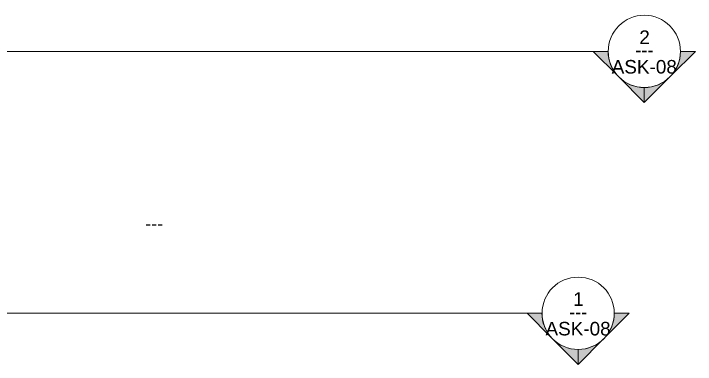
# Model space of a CAD drawing. Header units: inches. Extents: x -8991 to -6983, y -226 to 479.
# Drawn here: x -7210 to -6983.4, y -95.6 to 20.9 of the extents above; entities that cross this region are included whole.
import ezdxf

# ---------------------------------------------------------------- set-up
doc = ezdxf.new("R2010")
doc.units = ezdxf.units.IN
doc.header["$MEASUREMENT"] = 0
doc.layers.add('A-ANNO-SYMB', color=150, linetype='Continuous', lineweight=9)
doc.layers.add('G-ANNO-SYMB-1', color=111, linetype='Continuous', lineweight=9)
doc.styles.add('Arial_1', font='arial.ttf', dxfattribs={"height": 4.5})
doc.styles.add('Century Gothic', font='ufonts.com_century-gothic.ttf', dxfattribs={"height": 4.5})

# ---------------------------------------------------------------- blocks, each defined once
blk = doc.blocks.new('Section - Callout Head-565430-Section 26')
at = {"layer": 'A-ANNO-SYMB'}
for start, end in [(0, 180), (180, 360)]:
    blk.add_arc((-8590.44, -49.37), 12, start, end, dxfattribs=at)
at = {"layer": 'A-ANNO-SYMB', "insert": (-8223.49, -46.56), "char_height": 4.5, "width": 7.7265, "attachment_point": 1, "style": 'Century Gothic'}
blk.add_mtext('---', dxfattribs=at)
blk = doc.blocks.new('Section - Section Head - Filled-22785-Section 26')
at = {"layer": 'G-ANNO-SYMB-1'}
h = blk.add_hatch(color=256, dxfattribs=at)
edge = h.paths.add_edge_path(flags=0)
edge.add_line((-8608.22, -199.98), (-8600.17, -191.93))
edge.add_line((-8600.17, -191.93), (-8600.17, -196.88))
edge.add_arc((-8600.17, -208.9), 12.02, 90, 132.0784)
h = blk.add_hatch(color=256, dxfattribs=at)
edge = h.paths.add_edge_path(flags=0)
edge.add_arc((-8600.17, -208.9), 12, 135, 180)
edge.add_line((-8612.17, -208.9), (-8617.14, -208.9))
edge.add_line((-8617.14, -208.9), (-8608.65, -200.41))
h = blk.add_hatch(color=256, dxfattribs=at)
edge = h.paths.add_edge_path(flags=0)
edge.add_line((-8608.65, -217.38), (-8617.14, -208.9))
edge.add_line((-8617.14, -208.9), (-8612.17, -208.9))
edge.add_arc((-8600.17, -208.9), 12, 180, 225)
h = blk.add_hatch(color=256, dxfattribs=at)
edge = h.paths.add_edge_path(flags=0)
edge.add_arc((-8600.17, -208.9), 12.02, 227.9216, 270)
edge.add_line((-8600.17, -220.91), (-8600.17, -225.87))
edge.add_line((-8600.17, -225.87), (-8608.22, -217.82))
for p, q in [((-8600.17, -191.93), (-8608.22, -199.98)), ((-8600.17, -196.88), (-8600.17, -191.93)), ((-8608.65, -200.41), (-8617.14, -208.9)), ((-8612.17, -208.9), (-8617.14, -208.9)), ((-8617.14, -208.9), (-8608.65, -217.38)), ((-8617.14, -208.9), (-8612.17, -208.9)), ((-8608.22, -217.82), (-8600.17, -225.87)), ((-8600.17, -225.87), (-8600.17, -220.91))]:
    blk.add_line(p, q, dxfattribs=at)
for centre, radius, start, end in [((-8600.17, -208.91), 12, 90, 270), ((-8600.17, -208.9), 12.02, 90, 132.0784), ((-8600.17, -208.91), 12, 270, 90), ((-8600.17, -208.9), 12, 135, 180), ((-8600.17, -208.9), 12, 180, 225), ((-8600.17, -208.9), 12.02, 227.9216, 270)]:
    blk.add_arc(centre, radius, start, end, dxfattribs=at)

msp = doc.modelspace()

# ---------------------------------------------------------------- linework, layer by layer
at = {"layer": 'G-ANNO-SYMB-1'}
for p, q in [((-7012.39876, 8.34615), (-7615.0677, 8.34615)), ((-7034.39876, -78.65385), (-7637.0677, -78.65385))]:
    msp.add_line(p, q, dxfattribs=at)

# ---------------------------------------------------------------- block references
at = {"layer": 'A-ANNO-SYMB'}
msp.add_blockref('Section - Callout Head-565430-Section 26', (1057.17854, 0), dxfattribs=at)
at = {"layer": 'G-ANNO-SYMB-1', "rotation": 90.00000000000053}
for p in [(-7209.29785, 8608.51314), (-7231.29785, 8521.51314)]:
    msp.add_blockref('Section - Section Head - Filled-22785-Section 26', p, dxfattribs=at)

# ---------------------------------------------------------------- texts
at = {"layer": 'G-ANNO-SYMB-1', "char_height": 4.5, "attachment_point": 1}
for s, insert, width, style in [('2', (-7002.05925, 15.30047), 4.242, 'Arial_1'), ('---', (-7003.38491, 11.04713), 7.7265, 'Century Gothic'), ('ASK-08', (-7011.2435, 5.48235), 26.5125, 'Arial_1'), ('1', (-7024.05925, -71.69953), 4.242, 'Arial_1'), ('---', (-7025.38491, -75.95287), 7.7265, 'Century Gothic'), ('ASK-08', (-7033.2435, -81.51765), 26.5125, 'Arial_1')]:
    msp.add_mtext(s, dxfattribs=dict(at, insert=insert, width=width, style=style))

doc.saveas('drawing.dxf')
